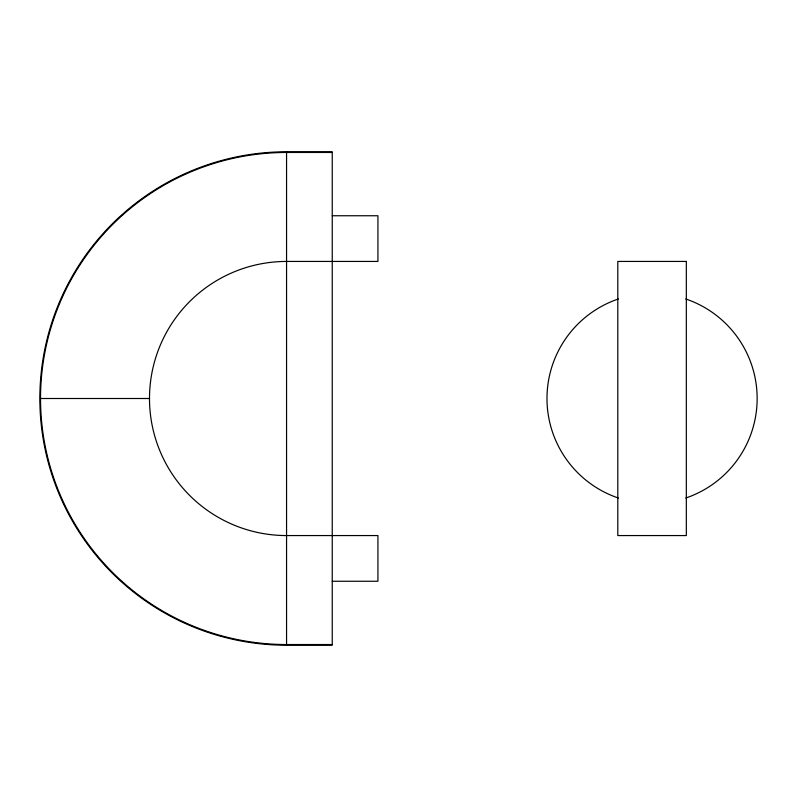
<?xml version="1.0" encoding="UTF-8"?>
<svg xmlns="http://www.w3.org/2000/svg" width="797" height="797" viewBox="0 0 797 797"><rect width="100%" height="100%" fill="white"/><g stroke="black" fill="none" stroke-linecap="round" stroke-linejoin="round"><path stroke-width="1.2" d="M286.561 151.789L332.249 151.789L332.249 645.211L286.561 645.211A246.711 246.711 0 0 1 39.85 398.5A246.711 246.711 0 0 1 286.561 151.789L286.561 645.211M332.249 152.466L286.561 152.466A246.034 246.034 0 0 0 40.527 398.5A246.034 246.034 0 0 0 286.561 644.534L332.249 644.534M332.249 215.748L377.937 215.748L377.937 261.436L286.561 261.436A137.064 137.064 0 0 0 149.497 398.5L40.527 398.5M332.249 581.252L377.937 581.252L377.937 535.564L286.561 535.564A137.064 137.064 0 0 1 149.497 398.5M685.759 298.965A105.084 105.084 0 0 1 685.759 498.035M618.372 498.035A105.084 105.084 0 0 1 618.372 298.965M686.337 261.436L617.805 261.436L617.805 535.564L686.337 535.564L686.337 261.436"/></g></svg>
